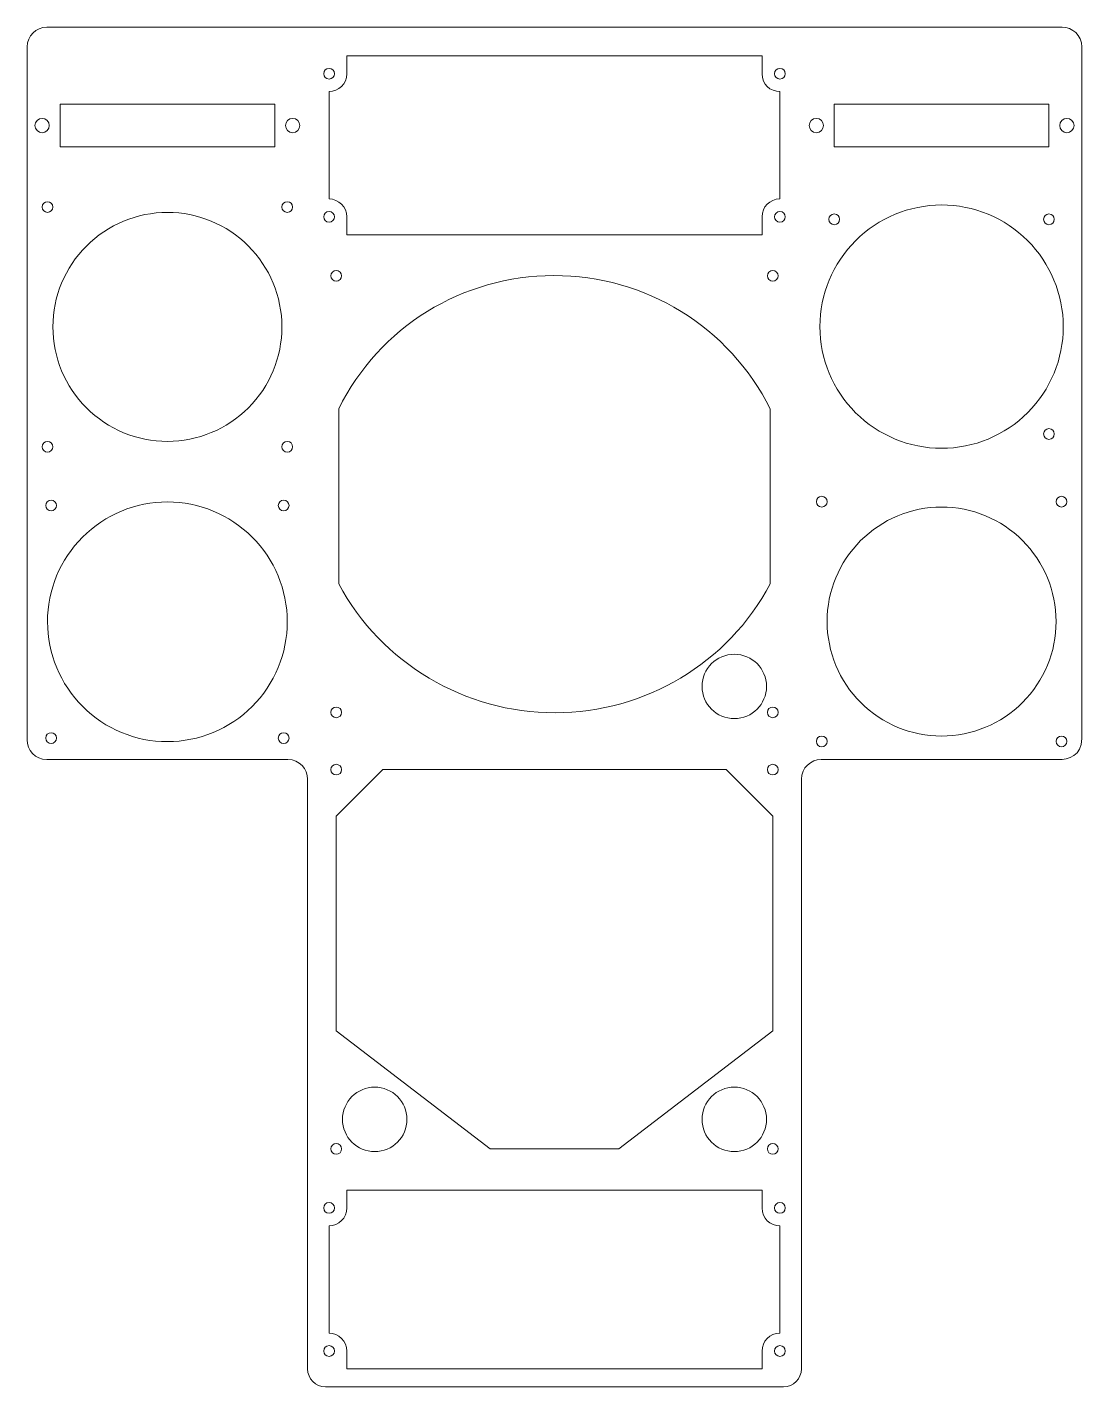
# Model space of a CAD drawing. Header units: millimetres. Extents: x -836 to 1139, y -247 to 439.
# Drawn here: x 159.1 to 453.9, y -171.9 to 208.1 of the extents above; entities that cross this region are included whole.
import ezdxf

# ---------------------------------------------------------------- set-up
doc = ezdxf.new("R2010")
doc.units = ezdxf.units.MM
doc.header["$MEASUREMENT"] = 0
doc.layers.add('Layer 1', color=7, linetype='Continuous')

msp = doc.modelspace()

# ---------------------------------------------------------------- linework, layer by layer
at = {"layer": 'Layer 1', "color": 240, "lineweight": 9}
for centre, major_axis in [((163.3205, 180.5675), (0, 2)), ((233.3205, 180.5675), (0, 2)), ((379.6776, 180.5675), (0, 2)), ((449.6776, 180.5675), (0, 2)), ((164.8205, 157.7872), (0, 1.5)), ((231.8205, 157.7872), (0, 1.5)), ((384.6777, 154.3571), (0, 1.5)), ((444.6776, 154.3571), (0, 1.5)), ((245.4991, 138.5508), (0, 1.5)), ((367.499, 138.5508), (0, 1.5)), ((444.6776, 94.3571), (0, 1.5)), ((164.8205, 90.7872), (0, 1.5)), ((231.8205, 90.7872), (0, 1.5)), ((381.1776, 75.4363), (0, 1.5)), ((448.1776, 75.4363), (0, 1.5)), ((165.8205, 74.3664), (0, 1.5)), ((230.8205, 74.3664), (0, 1.5)), ((245.4991, 16.5507), (0, 1.5)), ((367.499, 16.5507), (0, 1.5)), ((165.8205, 9.3664), (0, 1.5)), ((230.8205, 9.3664), (0, 1.5)), ((381.1776, 8.4363), (0, 1.5)), ((448.1776, 8.4363), (0, 1.5)), ((245.4991, 0.5507), (0, 1.5)), ((367.499, 0.5507), (0, 1.5)), ((245.4991, -105.4492), (0, 1.5)), ((367.499, -105.4492), (0, 1.5))]:
    msp.add_ellipse(centre, major_axis=major_axis, ratio=1, dxfattribs=at)
at = {"layer": 'Layer 1', "color": 175, "lineweight": 9}
for centre in [(356.7492, 23.8004), (256.2492, -97.1992), (356.7492, -97.1992)]:
    msp.add_ellipse(centre, major_axis=(0, 9), ratio=1, dxfattribs=at)
at = {"layer": 'Layer 1', "color": 250, "lineweight": 9}
msp.add_open_spline([(164.642, 208.0521), (164.642, 208.0521), (448.3561, 208.0521), (448.3561, 208.0521), (448.3561, 208.0521), (451.2316, 208.0521), (453.8561, 205.8196), (453.8561, 202.5521), (453.8561, 202.5521), (453.8561, 202.5521), (453.8561, 9.26), (453.8561, 9.26), (453.8561, 9.26), (453.8561, 4.4119), (450.2194, 3.3664), (447.1777, 3.3664), (447.1777, 3.3664), (447.1777, 3.3664), (380.9991, 3.3664), (380.9991, 3.3664), (380.9991, 3.3664), (378.1206, 3.3664), (375.4991, 1.0886), (375.4991, -2.1336), (375.4991, -2.1336), (375.4991, -2.1336), (375.4991, -166.9479), (375.4991, -166.9479), (375.4991, -166.9479), (375.4991, -169.6976), (373.2488, -171.9479), (370.4991, -171.9479), (370.4991, -171.9479), (370.4991, -171.9479), (242.499, -171.9479), (242.499, -171.9479), (242.499, -171.9479), (239.7492, -171.9479), (237.499, -169.6979), (237.499, -166.9479), (237.499, -166.9479), (237.499, -166.9479), (237.499, -2.1336), (237.499, -2.1336), (237.499, -2.1336), (237.499, 0.652), (235.2764, 3.3664), (231.999, 3.3664), (231.999, 3.3664), (231.999, 3.3664), (164.642, 3.3659), (164.642, 3.3659), (164.642, 3.3659), (161.3282, 3.3659), (159.142, 5.9921), (159.142, 8.8659), (159.142, 8.8659), (159.142, 8.8659), (159.142, 202.5521), (159.142, 202.5521), (159.142, 202.5521), (159.142, 205.5647), (161.6668, 208.0521), (164.642, 208.0521)], degree=3, knots=[0, 0, 0, 0, 0.05882353, 0.05882353, 0.05882353, 0.05882353, 0.11764706, 0.11764706, 0.11764706, 0.11764706, 0.17647059, 0.17647059, 0.17647059, 0.17647059, 0.23529412, 0.23529412, 0.23529412, 0.23529412, 0.29411765, 0.29411765, 0.29411765, 0.29411765, 0.35294118, 0.35294118, 0.35294118, 0.35294118, 0.41176471, 0.41176471, 0.41176471, 0.41176471, 0.47058824, 0.47058824, 0.47058824, 0.47058824, 0.52941176, 0.52941176, 0.52941176, 0.52941176, 0.58823529, 0.58823529, 0.58823529, 0.58823529, 0.64705882, 0.64705882, 0.64705882, 0.64705882, 0.70588235, 0.70588235, 0.70588235, 0.70588235, 0.76470588, 0.76470588, 0.76470588, 0.76470588, 0.82352941, 0.82352941, 0.82352941, 0.82352941, 0.88235294, 0.88235294, 0.88235294, 0.88235294, 1, 1, 1, 1], dxfattribs=at)
at = {"layer": 'Layer 1', "color": 175, "lineweight": 9}
for points, knots in [([(243.4991, 190.0503), (246.0775, 190.0503), (248.4995, 192.2299), (248.4995, 195.0511), (248.4995, 195.0511), (248.4995, 195.0511), (248.4995, 200.0504), (248.4995, 200.0504), (248.4995, 200.0504), (248.4995, 200.0504), (364.4995, 200.0498), (364.4995, 200.0498), (364.4995, 200.0498), (364.4995, 200.0498), (364.4995, 195.0505), (364.4995, 195.0505), (364.4995, 195.0505), (364.4995, 192.0709), (366.7702, 190.0504), (369.4991, 190.0504), (369.4991, 190.0504), (369.4991, 190.0504), (369.4991, 190.0504), (369.4991, 190.0504), (369.4991, 190.0504), (369.4991, 190.0504), (369.4991, 160.0503), (369.4991, 160.0503), (369.4991, 160.0503), (369.4991, 160.0503), (369.4991, 160.0503), (369.4991, 160.0503), (369.4991, 160.0503), (366.6175, 160.0503), (364.4995, 157.7373), (364.4995, 155.0505), (364.4995, 155.0505), (364.4995, 155.0505), (364.4995, 150.0512), (364.4995, 150.0512), (364.4995, 150.0512), (364.4995, 150.0512), (248.4995, 150.0519), (248.4995, 150.0519), (248.4995, 150.0519), (248.4995, 150.0519), (248.4995, 155.0512), (248.4995, 155.0512), (248.4995, 155.0512), (248.4995, 157.7261), (246.1441, 160.0503), (243.4991, 160.0503), (243.4991, 160.0503), (243.4991, 160.0503), (243.4991, 160.0503), (243.4991, 160.0503), (243.4991, 160.0503), (243.4991, 160.0503), (243.4991, 190.0503), (243.4991, 190.0503), (243.4991, 190.0503), (243.4991, 190.0503), (243.4991, 190.0503), (243.4991, 190.0503)], [0, 0, 0, 0, 0.05882353, 0.05882353, 0.05882353, 0.05882353, 0.11764706, 0.11764706, 0.11764706, 0.11764706, 0.17647059, 0.17647059, 0.17647059, 0.17647059, 0.23529412, 0.23529412, 0.23529412, 0.23529412, 0.29411765, 0.29411765, 0.29411765, 0.29411765, 0.35294118, 0.35294118, 0.35294118, 0.35294118, 0.41176471, 0.41176471, 0.41176471, 0.41176471, 0.47058824, 0.47058824, 0.47058824, 0.47058824, 0.52941176, 0.52941176, 0.52941176, 0.52941176, 0.58823529, 0.58823529, 0.58823529, 0.58823529, 0.64705882, 0.64705882, 0.64705882, 0.64705882, 0.70588235, 0.70588235, 0.70588235, 0.70588235, 0.76470588, 0.76470588, 0.76470588, 0.76470588, 0.82352941, 0.82352941, 0.82352941, 0.82352941, 0.88235294, 0.88235294, 0.88235294, 0.88235294, 1, 1, 1, 1]), ([(168.3205, 186.5675), (168.3205, 186.5675), (228.3205, 186.5675), (228.3205, 186.5675), (228.3205, 186.5675), (228.3205, 186.5675), (228.3205, 174.5675), (228.3205, 174.5675), (228.3205, 174.5675), (228.3205, 174.5675), (168.3205, 174.5675), (168.3205, 174.5675), (168.3205, 174.5675), (168.3205, 174.5675), (168.3205, 186.5675), (168.3205, 186.5675)], [0, 0, 0, 0, 0.2, 0.2, 0.2, 0.2, 0.4, 0.4, 0.4, 0.4, 0.6, 0.6, 0.6, 0.6, 1, 1, 1, 1]), ([(384.6776, 186.5675), (384.6776, 186.5675), (444.6776, 186.5675), (444.6776, 186.5675), (444.6776, 186.5675), (444.6776, 186.5675), (444.6776, 174.5675), (444.6776, 174.5675), (444.6776, 174.5675), (444.6776, 174.5675), (384.6776, 174.5675), (384.6776, 174.5675), (384.6776, 174.5675), (384.6776, 174.5675), (384.6776, 186.5675), (384.6776, 186.5675)], [0, 0, 0, 0, 0.2, 0.2, 0.2, 0.2, 0.4, 0.4, 0.4, 0.4, 0.6, 0.6, 0.6, 0.6, 1, 1, 1, 1]), ([(198.3205, 156.2871), (189.8282, 156.2818), (181.6859, 152.9031), (175.6847, 146.8943), (175.6847, 146.8943), (169.6836, 140.8856), (166.3152, 132.7795), (166.3206, 124.2872), (166.3206, 124.2872), (166.3259, 115.7949), (169.7046, 107.6526), (175.7134, 101.6515), (175.7134, 101.6515), (181.7221, 95.6504), (189.8282, 92.282), (198.3205, 92.2873), (198.3205, 92.2873), (206.8128, 92.2926), (214.9551, 95.6713), (220.9562, 101.6801), (220.9562, 101.6801), (226.9573, 107.6888), (230.3257, 115.7949), (230.3204, 124.2872), (230.3204, 124.2872), (230.315, 132.7795), (226.9364, 140.9218), (220.9276, 146.9229), (220.9276, 146.9229), (214.9189, 152.924), (206.8128, 156.2924), (198.3205, 156.2871)], [0, 0, 0, 0, 0.11111111, 0.11111111, 0.11111111, 0.11111111, 0.22222222, 0.22222222, 0.22222222, 0.22222222, 0.33333333, 0.33333333, 0.33333333, 0.33333333, 0.44444444, 0.44444444, 0.44444444, 0.44444444, 0.55555556, 0.55555556, 0.55555556, 0.55555556, 0.66666667, 0.66666667, 0.66666667, 0.66666667, 0.77777778, 0.77777778, 0.77777778, 0.77777778, 1, 1, 1, 1]), ([(414.6776, 158.357), (405.6545, 158.3513), (397.0033, 154.7614), (390.6271, 148.3772), (390.6271, 148.3772), (384.2509, 141.9929), (380.6719, 133.3801), (380.6777, 124.3571), (380.6777, 124.3571), (380.6834, 115.3341), (384.2733, 106.6829), (390.6575, 100.3067), (390.6575, 100.3067), (397.0418, 93.9305), (405.6545, 90.3515), (414.6776, 90.3572), (414.6776, 90.3572), (423.7006, 90.3629), (432.3518, 93.9528), (438.728, 100.337), (438.728, 100.337), (445.1042, 106.7213), (448.6832, 115.3341), (448.6775, 124.3571), (448.6775, 124.3571), (448.6717, 133.3801), (445.0819, 142.0313), (438.6977, 148.4075), (438.6977, 148.4075), (432.3134, 154.7837), (423.7006, 158.3627), (414.6776, 158.357)], [0, 0, 0, 0, 0.11111111, 0.11111111, 0.11111111, 0.11111111, 0.22222222, 0.22222222, 0.22222222, 0.22222222, 0.33333333, 0.33333333, 0.33333333, 0.33333333, 0.44444444, 0.44444444, 0.44444444, 0.44444444, 0.55555556, 0.55555556, 0.55555556, 0.55555556, 0.66666667, 0.66666667, 0.66666667, 0.66666667, 0.77777778, 0.77777778, 0.77777778, 0.77777778, 1, 1, 1, 1]), ([(246.1985, 52.4472), (258.1827, 30.2337), (281.4091, 16.4079), (306.649, 16.4631), (306.649, 16.4631), (331.8889, 16.5183), (354.9128, 30.1815), (366.7997, 52.4472), (366.7997, 52.4472), (366.7997, 52.4472), (366.7997, 101.3852), (366.7997, 101.3852), (366.7997, 101.3852), (355.3458, 124.2732), (331.9213, 138.7035), (306.3274, 138.6383), (306.3274, 138.6383), (280.7335, 138.5732), (257.5357, 124.3312), (246.1985, 101.3852), (246.1985, 101.3852), (246.1985, 101.3852), (246.1985, 52.4472), (246.1985, 52.4472)], [0, 0, 0, 0, 0.14285714, 0.14285714, 0.14285714, 0.14285714, 0.28571429, 0.28571429, 0.28571429, 0.28571429, 0.42857143, 0.42857143, 0.42857143, 0.42857143, 0.57142857, 0.57142857, 0.57142857, 0.57142857, 0.71428571, 0.71428571, 0.71428571, 0.71428571, 1, 1, 1, 1]), ([(198.3205, 75.3663), (189.4301, 75.3607), (180.9061, 71.8236), (174.6237, 65.5332), (174.6237, 65.5332), (168.3412, 59.2428), (164.8149, 50.7567), (164.8206, 41.8664), (164.8206, 41.8664), (164.8262, 32.9761), (168.3633, 24.4521), (174.6537, 18.1697), (174.6537, 18.1697), (180.9441, 11.8872), (189.4301, 8.3609), (198.3205, 8.3665), (198.3205, 8.3665), (207.2108, 8.3721), (215.7348, 11.9092), (222.0172, 18.1996), (222.0172, 18.1996), (228.2997, 24.49), (231.826, 32.9761), (231.8204, 41.8664), (231.8204, 41.8664), (231.8147, 50.7567), (228.2777, 59.2807), (221.9873, 65.5631), (221.9873, 65.5631), (215.6969, 71.8456), (207.2108, 75.3719), (198.3205, 75.3663)], [0, 0, 0, 0, 0.11111111, 0.11111111, 0.11111111, 0.11111111, 0.22222222, 0.22222222, 0.22222222, 0.22222222, 0.33333333, 0.33333333, 0.33333333, 0.33333333, 0.44444444, 0.44444444, 0.44444444, 0.44444444, 0.55555556, 0.55555556, 0.55555556, 0.55555556, 0.66666667, 0.66666667, 0.66666667, 0.66666667, 0.77777778, 0.77777778, 0.77777778, 0.77777778, 1, 1, 1, 1]), ([(414.6776, 73.9362), (406.1853, 73.9309), (398.043, 70.5522), (392.0418, 64.5434), (392.0418, 64.5434), (386.0407, 58.5347), (382.6723, 50.4286), (382.6777, 41.9363), (382.6777, 41.9363), (382.683, 33.444), (386.0617, 25.3017), (392.0705, 19.3006), (392.0705, 19.3006), (398.0792, 13.2995), (406.1853, 9.9311), (414.6776, 9.9364), (414.6776, 9.9364), (423.1699, 9.9417), (431.3122, 13.3204), (437.3133, 19.3292), (437.3133, 19.3292), (443.3144, 25.3379), (446.6828, 33.444), (446.6775, 41.9363), (446.6775, 41.9363), (446.6721, 50.4286), (443.2935, 58.5709), (437.2847, 64.572), (437.2847, 64.572), (431.276, 70.5731), (423.1699, 73.9415), (414.6776, 73.9362)], [0, 0, 0, 0, 0.11111111, 0.11111111, 0.11111111, 0.11111111, 0.22222222, 0.22222222, 0.22222222, 0.22222222, 0.33333333, 0.33333333, 0.33333333, 0.33333333, 0.44444444, 0.44444444, 0.44444444, 0.44444444, 0.55555556, 0.55555556, 0.55555556, 0.55555556, 0.66666667, 0.66666667, 0.66666667, 0.66666667, 0.77777778, 0.77777778, 0.77777778, 0.77777778, 1, 1, 1, 1]), ([(245.4991, -12.4493), (245.4991, -12.4493), (258.4992, 0.5507), (258.4992, 0.5507), (258.4992, 0.5507), (258.4992, 0.5507), (354.4989, 0.5507), (354.4989, 0.5507), (354.4989, 0.5507), (354.4989, 0.5507), (367.499, -12.4493), (367.499, -12.4493), (367.499, -12.4493), (367.499, -12.4493), (367.499, -72.4492), (367.499, -72.4492), (367.499, -72.4492), (367.499, -72.4492), (324.499, -105.4492), (324.499, -105.4492), (324.499, -105.4492), (324.499, -105.4492), (288.4991, -105.4492), (288.4991, -105.4492), (288.4991, -105.4492), (288.4991, -105.4492), (245.4991, -72.4492), (245.4991, -72.4492), (245.4991, -72.4492), (245.4991, -72.4492), (245.4991, -12.4493), (245.4991, -12.4493)], [0, 0, 0, 0, 0.11111111, 0.11111111, 0.11111111, 0.11111111, 0.22222222, 0.22222222, 0.22222222, 0.22222222, 0.33333333, 0.33333333, 0.33333333, 0.33333333, 0.44444444, 0.44444444, 0.44444444, 0.44444444, 0.55555556, 0.55555556, 0.55555556, 0.55555556, 0.66666667, 0.66666667, 0.66666667, 0.66666667, 0.77777778, 0.77777778, 0.77777778, 0.77777778, 1, 1, 1, 1]), ([(243.4987, -126.9493), (246.0771, -126.9493), (248.4991, -124.7697), (248.4991, -121.9485), (248.4991, -121.9485), (248.4991, -121.9485), (248.4991, -116.9492), (248.4991, -116.9492), (248.4991, -116.9492), (248.4991, -116.9492), (364.4991, -116.9498), (364.4991, -116.9498), (364.4991, -116.9498), (364.4991, -116.9498), (364.4991, -121.9491), (364.4991, -121.9491), (364.4991, -121.9491), (364.4991, -124.9287), (366.7698, -126.9492), (369.4987, -126.9492), (369.4987, -126.9492), (369.4987, -126.9492), (369.4987, -126.9492), (369.4987, -126.9492), (369.4987, -126.9492), (369.4987, -126.9492), (369.4987, -156.9493), (369.4987, -156.9493), (369.4987, -156.9493), (369.4987, -156.9493), (369.4987, -156.9493), (369.4987, -156.9493), (369.4987, -156.9493), (366.6171, -156.9493), (364.4991, -159.2623), (364.4991, -161.9491), (364.4991, -161.9491), (364.4991, -161.9491), (364.4991, -166.9484), (364.4991, -166.9484), (364.4991, -166.9484), (364.4991, -166.9484), (248.4991, -166.9477), (248.4991, -166.9477), (248.4991, -166.9477), (248.4991, -166.9477), (248.4991, -161.9484), (248.4991, -161.9484), (248.4991, -161.9484), (248.4991, -159.2735), (246.1437, -156.9493), (243.4987, -156.9493), (243.4987, -156.9493), (243.4987, -156.9493), (243.4987, -156.9493), (243.4987, -156.9493), (243.4987, -156.9493), (243.4987, -156.9493), (243.4987, -126.9493), (243.4987, -126.9493), (243.4987, -126.9493), (243.4987, -126.9493), (243.4987, -126.9493), (243.4987, -126.9493)], [0, 0, 0, 0, 0.05882353, 0.05882353, 0.05882353, 0.05882353, 0.11764706, 0.11764706, 0.11764706, 0.11764706, 0.17647059, 0.17647059, 0.17647059, 0.17647059, 0.23529412, 0.23529412, 0.23529412, 0.23529412, 0.29411765, 0.29411765, 0.29411765, 0.29411765, 0.35294118, 0.35294118, 0.35294118, 0.35294118, 0.41176471, 0.41176471, 0.41176471, 0.41176471, 0.47058824, 0.47058824, 0.47058824, 0.47058824, 0.52941176, 0.52941176, 0.52941176, 0.52941176, 0.58823529, 0.58823529, 0.58823529, 0.58823529, 0.64705882, 0.64705882, 0.64705882, 0.64705882, 0.70588235, 0.70588235, 0.70588235, 0.70588235, 0.76470588, 0.76470588, 0.76470588, 0.76470588, 0.82352941, 0.82352941, 0.82352941, 0.82352941, 0.88235294, 0.88235294, 0.88235294, 0.88235294, 1, 1, 1, 1])]:
    msp.add_open_spline(points, degree=3, knots=knots, dxfattribs=at)
at = {"layer": 'Layer 1', "color": 240, "lineweight": 9}
for points in [[(244.9991, 195.051), (244.9991, 195.879), (244.3272, 196.5507), (243.499, 196.5507), (243.499, 196.5507), (242.6709, 196.5509), (241.9991, 195.879), (241.9991, 195.0508), (241.9991, 195.0508), (241.9994, 194.2226), (242.6708, 193.5508), (243.499, 193.5508), (243.499, 193.5508), (244.3276, 193.551), (244.9988, 194.2225), (244.9991, 195.051)], [(369.499, 196.5508), (368.6709, 196.5508), (367.9991, 195.8789), (367.9991, 195.0507), (367.9991, 195.0507), (367.9991, 194.2227), (368.6709, 193.5508), (369.4991, 193.5508), (369.4991, 193.5508), (370.3274, 193.5512), (370.9991, 194.2225), (370.9991, 195.0507), (370.9991, 195.0507), (370.999, 195.8794), (370.3274, 196.5504), (369.499, 196.5508)], [(244.9991, 155.051), (244.9991, 155.879), (244.3272, 156.5507), (243.499, 156.5507), (243.499, 156.5507), (242.6709, 156.5509), (241.9991, 155.879), (241.9991, 155.0508), (241.9991, 155.0508), (241.9994, 154.2226), (242.6708, 153.5508), (243.499, 153.5508), (243.499, 153.5508), (244.3276, 153.551), (244.9988, 154.2225), (244.9991, 155.051)], [(370.9991, 155.051), (370.9991, 155.879), (370.3272, 156.5507), (369.499, 156.5507), (369.499, 156.5507), (368.6709, 156.5509), (367.9991, 155.879), (367.9991, 155.0508), (367.9991, 155.0508), (367.9994, 154.2226), (368.6708, 153.5508), (369.499, 153.5508), (369.499, 153.5508), (370.3276, 153.551), (370.9988, 154.2225), (370.9991, 155.051)], [(244.9991, -121.949), (244.9991, -121.121), (244.3272, -120.4493), (243.499, -120.4493), (243.499, -120.4493), (242.6709, -120.4491), (241.9991, -121.121), (241.9991, -121.9492), (241.9991, -121.9492), (241.9994, -122.7774), (242.6708, -123.4492), (243.499, -123.4492), (243.499, -123.4492), (244.3276, -123.449), (244.9988, -122.7775), (244.9991, -121.949)], [(369.499, -120.4492), (368.6709, -120.4492), (367.9991, -121.1211), (367.9991, -121.9493), (367.9991, -121.9493), (367.9991, -122.7773), (368.6709, -123.4492), (369.4991, -123.4492), (369.4991, -123.4492), (370.3274, -123.4488), (370.9991, -122.7775), (370.9991, -121.9493), (370.9991, -121.9493), (370.999, -121.1206), (370.3274, -120.4496), (369.499, -120.4492)], [(244.9991, -161.949), (244.9991, -161.121), (244.3272, -160.4493), (243.499, -160.4493), (243.499, -160.4493), (242.6709, -160.4491), (241.9991, -161.121), (241.9991, -161.9492), (241.9991, -161.9492), (241.9994, -162.7774), (242.6708, -163.4492), (243.499, -163.4492), (243.499, -163.4492), (244.3276, -163.449), (244.9988, -162.7775), (244.9991, -161.949)], [(370.9991, -161.949), (370.9991, -161.121), (370.3272, -160.4493), (369.499, -160.4493), (369.499, -160.4493), (368.6709, -160.4491), (367.9991, -161.121), (367.9991, -161.9492), (367.9991, -161.9492), (367.9994, -162.7774), (368.6708, -163.4492), (369.499, -163.4492), (369.499, -163.4492), (370.3276, -163.449), (370.9988, -162.7775), (370.9991, -161.949)]]:
    msp.add_open_spline(points, degree=3, knots=[0, 0, 0, 0, 0.2, 0.2, 0.2, 0.2, 0.4, 0.4, 0.4, 0.4, 0.6, 0.6, 0.6, 0.6, 1, 1, 1, 1], dxfattribs=at)

doc.saveas('drawing.dxf')
